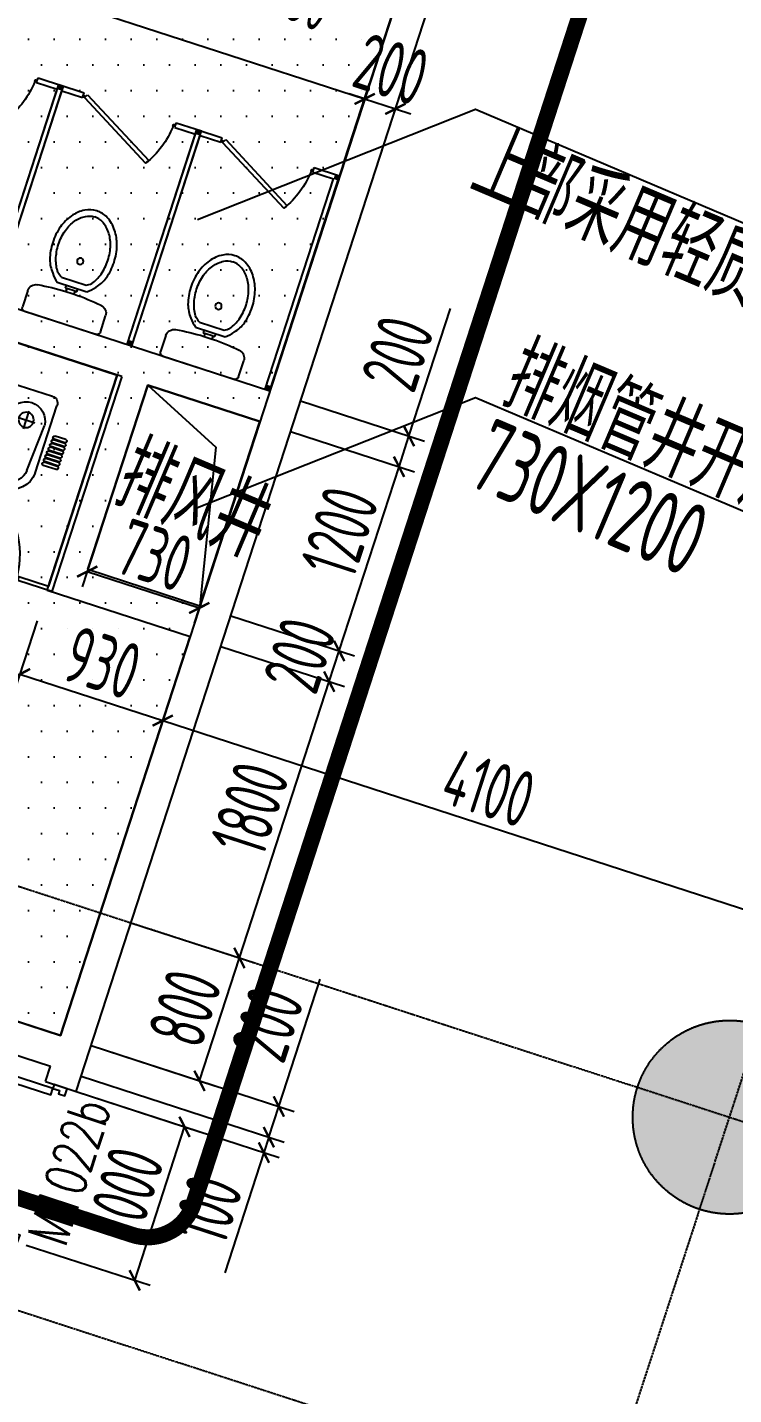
# Model space of a CAD drawing. Extents: x 11778731 to 12007717, y -6694179 to -6363962.
# Drawn here: x 11953391 to 11957767, y -6397450 to -6388979 of the extents above; entities that cross this region are included whole.
import ezdxf
from ezdxf.enums import TextEntityAlignment as Align
from ezdxf.xclip import XClip

# ---------------------------------------------------------------- set-up
doc = ezdxf.new("R2010")
doc.units = 0
doc.header["$LTSCALE"] = 10
doc.header["$MEASUREMENT"] = 0
doc.header["$XCLIPFRAME"] = 0
for name, pattern in [('A3-RG-axis-100$0$CENTER', [2, 1.25, -0.25, 0.25, -0.25]), ('A3-RX-3F$0$AUDIT_I_130807214254-2', [0]), ('DASHED2', [0.375, 0.25, -0.125])]:
    doc.linetypes.add(name, pattern=pattern)
for name, color, linetype in [('A-CLOD', 200, 'Continuous'), ('A3-RB-3F-100$0$A-DIMS-100', 1, 'Continuous'), ('A3-RG-axis-100$0$A-GRID', 1, 'A3-RG-axis-100$0$CENTER'), ('A3-RI-3F$0$A-DOOR', 32, 'Continuous'), ('A3-RI-3F$0$A-HATCH', 8, 'Continuous'), ('A3-RI-3F$0$A-WALL', 7, 'Continuous'), ('A3-RM-3F$0$A-EQPM', 55, 'Continuous'), ('A3-RS-1F$0$A-HATH-GRAY', 8, 'Continuous'), ('A3-RS-1F$0$A-WALL', 7, 'Continuous'), ('A3-RX-3F$0$A-FIXT', 55, 'Continuous'), ('A3-RX-3F$0$B1-WC-FIXT', 55, 'A3-RX-3F$0$AUDIT_I_130807214254-2'), ('A3-SYMB-3F-100$0$A-SYMB', 4, 'Continuous'), ('A3-SYMB-3F-100$0$A-SYMB-AREA', 4, 'Continuous'), ('A3-SYMB-3F-100$0$A-SYMB-DOOR', 3, 'Continuous'), ('A3-SYMB-3F-100$0$A-SYMB-DOOR1', 3, 'Continuous'), ('A3-SYMB-3F-100$0$A-SYMB-DOOR2', 3, 'Continuous'), ('A3-SYMB-3F-100$0$A-SYMB-DOOR3', 3, 'Continuous'), ('A3-SYMB-3F-100$0$A-SYMB-NAME', 4, 'Continuous'), ('A3-SYMB-3F-100$0$A-SYMB-NAME-E', 4, 'Continuous')]:
    doc.layers.add(name, color=color, linetype=linetype)
doc.styles.add('A3-RB-3F-100$0$XD2008', font='xd-hzs.shx', dxfattribs={"width": 0.7, "bigfont": 'xd-hztxt.shx'})
doc.styles.add('A3-SYMB-3F-100$0$ECADI', font='hzs.shx', dxfattribs={"width": 0.7, "bigfont": 'hztxt.shx'})
doc.styles.add('A3-SYMB-3F-100$0$ECADI-TXT', font='simplex.shx', dxfattribs={"bigfont": 'hztxt.shx'})
doc.styles.add('A3-SYMB-3F-100$0$XD2008', font='hzs.shx', dxfattribs={"width": 0.7, "bigfont": 'hztxt.shx'})
doc.dimstyles.new('A3-RB-3F-100$0$XD100$0', dxfattribs={"dimscale": 100, "dimtxt": 3.5, "dimasz": 1, "dimexe": 1, "dimexo": 2, "dimgap": 0.5, "dimtad": 1, "dimdec": 0, "dimdsep": 46, "dimtxsty": 'A3-RB-3F-100$0$XD2008', "dimblk1": 'A3-RB-3F-100$0$_ARCHTICK', "dimblk2": 'A3-RB-3F-100$0$_ARCHTICK', "dimsah": 1, "dimcen": 2.5, "dimclrt": 4, "dimaunit": 1, "dimadec": 0, "dimazin": 0, "dimtfac": 1, "dimtdec": 0, "dimtix": 1, "dimtmove": 0, "dimatfit": 3, "dimfxl": 0, "dimtolj": 1, "dimtzin": 0, "dimarcsym": 0})

# ---------------------------------------------------------------- blocks, each defined once
blk = doc.blocks.new('A3-RI-3F$0$J-单扇门-1000-1')
for points in [[(-1000, -82.1), (-973.7, -82.1), (-973.7, -40), (-952.6, -40), (-952.6, 2.1), (-1000, 2.1)], [(0, -82.1), (-26.3, -82.1), (-26.3, -40), (-47.4, -40), (-47.4, 2.1), (0, 2.1)], [(-26.3, -82.1), (-26.3, -1029.5), (-68.4, -1029.5), (-68.4, -82.1)]]:
    blk.add_lwpolyline(points, close=True)
blk.add_arc((-26.3, -82.1), 947.4, 180, 270)
blk = doc.blocks.new('A3-RI-3F')
at = {"layer": 'A3-RI-3F$0$A-HATCH'}
h = blk.add_hatch(dxfattribs=at)
h.set_pattern_fill('DOTS', color=256, scale=100, style=0)
h.set_pattern_definition([(0, (0, 0), (79.375, 158.75), [0, -158.75])])
h.paths.add_polyline_path([(11946737.1, -6391577), (11948653, -6385680.5), (11951648.8, -6386653.9), (11951711, -6386463.8), (11951758.1, -6386479.1), (11952036.3, -6385623.2), (11956268.5, -6386998.3), (11953595.5, -6395224.9), (11948982.8, -6393726.2), (11949060.1, -6393488.4), (11949440.5, -6393612), (11949780.4, -6392565.9)])
h.paths.add_polyline_path([(11954460.7, -6392562), (11954831.5, -6391420.7), (11954137.3, -6391195.1), (11953766.4, -6392336.4)], flags=16)
blk.add_lwpolyline([(11946737.1, -6391577), (11948653, -6385680.5), (11951648.8, -6386653.9), (11951711, -6386463.8), (11951758.1, -6386479.1), (11952036.3, -6385623.2), (11956268.5, -6386998.3), (11953595.5, -6395224.9), (11948982.8, -6393726.2), (11949060.1, -6393488.4), (11949440.5, -6393612), (11949780.4, -6392565.9)], close=True, dxfattribs=at)
at = {"layer": 'A3-RI-3F$0$A-WALL'}
for p, q in [((11953693, -6395572.1), (11956520.5, -6386869.9)), ((11954893.3, -6391230.5), (11956268.5, -6386998.3)), ((11951441, -6390108.8), (11954893.3, -6391230.5)), ((11951379.2, -6390299), (11953947.1, -6391133.3)), ((11953514.4, -6392464.8), (11953947.1, -6391133.3)), ((11953514.4, -6392464.8), (11953947.1, -6391133.3)), ((11953766.4, -6392336.4), (11954137.3, -6391195.1)), ((11953766.4, -6392336.4), (11954137.3, -6391195.1)), ((11954137.3, -6391195.1), (11954831.5, -6391420.7)), ((11954460.7, -6392562), (11954831.5, -6391420.7)), ((11953766.4, -6392336.4), (11954460.7, -6392562)), ((11953766.4, -6392336.4), (11954460.7, -6392562)), ((11953514.4, -6392464.8), (11954398.9, -6392752.2)), ((11953514.4, -6392464.8), (11954398.9, -6392752.2)), ((11953595.5, -6395224.9), (11954398.9, -6392752.2)), ((11948887.7, -6393695.3), (11953595.5, -6395224.9)), ((11951726.7, -6394828), (11953533.7, -6395415.1)), ((11953502.8, -6395510.2), (11953533.7, -6395415.1)), ((11953754.8, -6395381.8), (11953754.8, -6395381.8)), ((11953502.8, -6395510.2), (11953693, -6395572.1))]:
    blk.add_line(p, q, dxfattribs=at)
at = {"layer": 'A3-RI-3F$0$A-DOOR', "xscale": -1, "rotation": 251.9999999998849}
blk.add_blockref('A3-RI-3F$0$J-单扇门-1000-1', (11953635.9, -6395553.5), dxfattribs=at)
blk = doc.blocks.new('A3-RG-axis-100')
at = {"layer": 'A3-RG-axis-100$0$A-GRID'}
for p, q in [((11950027, -6419475.4), (11962313.3, -6381662.1)), ((11908160.7, -6382249.8), (12003495.5, -6413225.9)), ((11940623, -6390168.8), (12004268, -6410848.3))]:
    blk.add_line(p, q, dxfattribs=at)
blk = doc.blocks.new('A3-SYMB-3F-100$0$ECADI-TAG-ROOM')
at = {"layer": 'A3-SYMB-3F-100$0$A-SYMB-AREA', "style": 'A3-SYMB-3F-100$0$ECADI', "width": 0.7}
blk.add_attdef('340M2', text='', height=2.5, dxfattribs=at).set_placement((7.167, -1.75), align=Align.MIDDLE_LEFT)
at = {"layer": 'A3-SYMB-3F-100$0$A-SYMB-NAME', "style": 'A3-SYMB-3F-100$0$ECADI', "width": 0.7}
blk.add_attdef('CHINESENAME', (-5.125, 0.088), '', height=4.5, dxfattribs=at)
at = {"layer": 'A3-SYMB-3F-100$0$A-SYMB-NAME-E', "style": 'A3-SYMB-3F-100$0$ECADI', "width": 0.7}
for tag, p in [('ENGLISHHIGH', (-5.125, 8.04)), ('ENGLISHLOW', (-5.125, 4.84))]:
    blk.add_attdef(tag, p, '', height=2.5, dxfattribs=at)
blk = doc.blocks.new('A3-SYMB-3F-100$0$ECADI-TAG-DOOR')
at = {"layer": 'A3-SYMB-3F-100$0$A-SYMB-DOOR', "style": 'A3-SYMB-3F-100$0$ECADI-TXT', "width": 0.7}
for tag, p in [('门窗主编号1', (-6.414, 7.257)), ('门窗主编号2', (2.085, 7.257))]:
    blk.add_attdef(tag, p, '', height=2.5, dxfattribs=at)
at = {"layer": 'A3-SYMB-3F-100$0$A-SYMB-DOOR', "style": 'A3-SYMB-3F-100$0$ECADI-TXT', "width": 0.7, "flags": 1}
for tag, p in [('洞口尺寸(宽X高)', (-6.416, 1.62)), ('备注', (-6.394, -1.213))]:
    blk.add_attdef(tag, p, '', height=2.5, dxfattribs=at)
at = {"layer": 'A3-SYMB-3F-100$0$A-SYMB-DOOR1', "style": 'A3-SYMB-3F-100$0$ECADI-TXT', "width": 0.7}
blk.add_attdef('门窗辅编号1', (-6.414, 4.413), '', height=2.5, dxfattribs=at)
at = {"layer": 'A3-SYMB-3F-100$0$A-SYMB-DOOR2', "style": 'A3-SYMB-3F-100$0$ECADI-TXT', "width": 0.7}
blk.add_attdef('门窗辅编号2', (-2.861, 4.413), '', height=2.5, dxfattribs=at)
at = {"layer": 'A3-SYMB-3F-100$0$A-SYMB-DOOR3', "style": 'A3-SYMB-3F-100$0$ECADI-TXT', "width": 0.7}
blk.add_attdef('门窗辅编号3', (2.323, 4.413), '', height=2.5, dxfattribs=at)
blk = doc.blocks.new('A3-SYMB-3F-100$0$ECADI-TAG-HGHT（国标）')
at = {"color": 1}
blk.add_line((-2.121, 2.121), (11.768, 2.121), dxfattribs=at)
at = {"color": 1, "const_width": 0.5}
blk.add_lwpolyline([(-2.121, 2.121), (0, 0), (2.121, 2.121)], dxfattribs=at)
at = {"color": 1}
blk.add_point((-1.481, 4.6), dxfattribs=at)
at = {"style": 'A3-SYMB-3F-100$0$XD2008', "width": 0.7}
blk.add_attdef('FL', text='', height=3, dxfattribs=at).set_placement((-2.689, 2.967), align=Align.RIGHT)
for tag, p in [('F.F.L.', (2.284, 2.967)), ('T.O.S.', (2.284, -1.104))]:
    blk.add_attdef(tag, p, '', height=3, dxfattribs=at)
blk = doc.blocks.new('A3-SYMB-3F-100')
at = {"layer": 'A3-SYMB-3F-100$0$A-SYMB'}
for points in [[(11954445.8, -6390168.8), (11956167.8, -6389486.1), (11961819.7, -6391885.2)], [(11954445.8, -6391954.2), (11956167.8, -6391271.6), (11958038.6, -6392065.7)]]:
    blk.add_lwpolyline(points, dxfattribs=at)
ref = blk.add_blockref('A3-SYMB-3F-100$0$ECADI-TAG-HGHT（国标）', (11954508.8, -6388599.8), dxfattribs=dict(at, xscale=100, yscale=99.99999999999999, rotation=337))
ref.add_attrib('F.F.L.', '9.430', (11954474, -6388262.7), dxfattribs={"layer": '0', "height": 300, "rotation": 337, "style": 'A3-SYMB-3F-100$0$XD2008', "width": 0.7})
ref.add_attrib('T.O.S.', '9.380', (11954675.8, -6388790.7), dxfattribs={"layer": '0', "height": 300, "rotation": 337, "style": 'A3-SYMB-3F-100$0$XD2008', "width": 0.7})
ref = blk.add_blockref('A3-SYMB-3F-100$0$ECADI-TAG-ROOM', (11957723.8, -6390687.2), dxfattribs=dict(at, xscale=99.99999999989048, yscale=100.0000000001164, rotation=337.0000000000827))
ref.add_attrib('CHINESENAME', '上部采用轻质垫层，容重≤8KN/立方米', (11956109.4, -6389992.4), dxfattribs={"height": 450, "rotation": 337, "style": 'A3-SYMB-3F-100$0$ECADI', "width": 0.7})
ref = blk.add_blockref('A3-SYMB-3F-100$0$ECADI-TAG-ROOM', (11957920.2, -6392010.1), dxfattribs=dict(at, xscale=99.99999999989048, yscale=100.0000000001164, rotation=337.0000000000827))
ref.add_attrib('CHINESENAME', '排烟管井开洞', (11956305.7, -6391315.2), dxfattribs={"height": 450, "rotation": 337, "style": 'A3-SYMB-3F-100$0$ECADI', "width": 0.7})
ref = blk.add_blockref('A3-SYMB-3F-100$0$ECADI-TAG-ROOM', (11957715.2, -6392501.7), dxfattribs=dict(at, xscale=99.99999999989048, yscale=100.0000000001164, rotation=337.0000000000827))
ref.add_attrib('CHINESENAME', '730X1200', (11956100.8, -6391806.9), dxfattribs={"height": 450, "rotation": 337, "style": 'A3-SYMB-3F-100$0$ECADI', "width": 0.7})
ref = blk.add_blockref('A3-SYMB-3F-100$0$ECADI-TAG-ROOM', (11954372.6, -6392136.5), dxfattribs=dict(at, xscale=99.99999999989046, yscale=100.0000000001164, rotation=337))
ref.add_attrib('CHINESENAME', '排风井', (11953904.2, -6391928.2), dxfattribs={"height": 450, "rotation": 337, "style": 'A3-SYMB-3F-100$0$ECADI', "width": 0.7})
at = {"layer": 'A3-SYMB-3F-100$0$A-SYMB-DOOR'}
ref = blk.add_blockref('A3-SYMB-3F-100$0$ECADI-TAG-DOOR', (11954675.4, -6395672.6), dxfattribs=dict(at, xscale=99.99999999997296, yscale=100, zscale=100, rotation=71.99999999999999))
ref.add_attrib('门窗主编号1', 'M1022b', dxfattribs={"height": 250, "rotation": 72, "style": 'A3-SYMB-3F-100$0$ECADI-TXT', "width": 0.7}).set_placement((11953911.6, -6395666.2), align=Align.RIGHT)
blk = doc.blocks.new('A3-RB-3F-100$0$_ARCHTICK')
at = {"color": 0, "linetype": 'ByBlock', "const_width": 0.15}
blk.add_lwpolyline([(-0.5, -0.5), (0.5, 0.5)], dxfattribs=at)
blk = doc.blocks.new('*D979')
at = {"layer": 'A3-RB-3F-100$0$A-DIMS-100', "color": 0, "lineweight": -2}
for p, q in [((11951904.5, -6388682.2), (11952059.4, -6388205.4)), ((11952028.5, -6388300.5), (11955480.9, -6389422.3)), ((11955356.9, -6389803.9), (11955511.8, -6389327.2))]:
    blk.add_line(p, q, dxfattribs=at)
at = {"layer": 'A3-RB-3F-100$0$A-DIMS-100', "color": 0, "lineweight": -2, "xscale": 100, "yscale": 100, "zscale": 100}
for p, rotation in [((11952028.5, -6388300.5), 161.9999998645368), ((11955480.9, -6389422.3), 341.9999998645368)]:
    blk.add_blockref('A3-RB-3F-100$0$_ARCHTICK', p, dxfattribs=dict(at, rotation=rotation))
at = {"layer": 'A3-RB-3F-100$0$A-DIMS-100', "color": 4, "insert": (11953824.2, -6388647.4), "char_height": 350, "attachment_point": 5, "rotation": 342, "style": 'A3-RB-3F-100$0$XD2008'}
blk.add_mtext('\\A1;3630', dxfattribs=at)
blk = doc.blocks.new('*D980')
at = {"layer": 'A3-RB-3F-100$0$A-DIMS-100', "color": 0, "lineweight": -2}
for p, q in [((11955356.9, -6389803.9), (11955511.8, -6389327.2)), ((11955480.9, -6389422.3), (11955385.8, -6389391.4)), ((11955547.1, -6389865.7), (11955702, -6389389)), ((11955480.9, -6389422.3), (11955671.1, -6389484.1)), ((11955671.1, -6389484.1), (11955766.2, -6389515))]:
    blk.add_line(p, q, dxfattribs=at)
at = {"layer": 'A3-RB-3F-100$0$A-DIMS-100', "color": 0, "lineweight": -2, "xscale": 100, "yscale": 100, "zscale": 100}
for p, rotation in [((11955480.9, -6389422.3), 341.9981050297708), ((11955671.1, -6389484.1), 161.9981050297708)]:
    blk.add_blockref('A3-RB-3F-100$0$_ARCHTICK', p, dxfattribs=dict(at, rotation=rotation))
at = {"layer": 'A3-RB-3F-100$0$A-DIMS-100', "color": 4, "insert": (11955645.5, -6389239.2), "char_height": 350, "attachment_point": 5, "rotation": 341.99811, "style": 'A3-RB-3F-100$0$XD2008'}
blk.add_mtext('\\A1;200', dxfattribs=at)
blk = doc.blocks.new('*D1081')
at = {"layer": 'A3-RB-3F-100$0$A-DIMS-100', "color": 0, "lineweight": -2}
for p, q in [((11954589.1, -6392814), (11955356.3, -6393063.2)), ((11954704.9, -6394744.2), (11955261.2, -6393032.3)), ((11954032.9, -6394525.9), (11954800, -6394775.1))]:
    blk.add_line(p, q, dxfattribs=at)
at = {"layer": 'A3-RB-3F-100$0$A-DIMS-100', "color": 0, "lineweight": -2, "xscale": 100, "yscale": 100, "zscale": 100}
for p, rotation in [((11955261.2, -6393032.3), 71.9999756440566), ((11954704.9, -6394744.2), 251.9999756440566)]:
    blk.add_blockref('A3-RB-3F-100$0$_ARCHTICK', p, dxfattribs=dict(at, rotation=rotation))
at = {"layer": 'A3-RB-3F-100$0$A-DIMS-100', "color": 4, "insert": (11954769, -6393818.8), "char_height": 350, "attachment_point": 5, "rotation": 71.99998, "style": 'A3-RB-3F-100$0$XD2008'}
blk.add_mtext('\\A1;1800', dxfattribs=at)
blk = doc.blocks.new('*D1082')
at = {"layer": 'A3-RB-3F-100$0$A-DIMS-100', "color": 0, "lineweight": -2}
for p, q in [((11954650.9, -6392623.8), (11955418.1, -6392873)), ((11954589.1, -6392814), (11955356.3, -6393063.2)), ((11955261.2, -6393032.3), (11955323, -6392842.1))]:
    blk.add_line(p, q, dxfattribs=at)
at = {"layer": 'A3-RB-3F-100$0$A-DIMS-100', "color": 0, "lineweight": -2, "xscale": 100, "yscale": 100, "zscale": 100}
for p, rotation in [((11955323, -6392842.1), 71.99997564406033), ((11955261.2, -6393032.3), 251.9999756440603)]:
    blk.add_blockref('A3-RB-3F-100$0$_ARCHTICK', p, dxfattribs=dict(at, rotation=rotation))
at = {"layer": 'A3-RB-3F-100$0$A-DIMS-100', "color": 4, "insert": (11955078.1, -6392867.7), "char_height": 350, "attachment_point": 5, "rotation": 71.99998, "style": 'A3-RB-3F-100$0$XD2008'}
blk.add_mtext('\\A1;200', dxfattribs=at)
blk = doc.blocks.new('*D1083')
at = {"layer": 'A3-RB-3F-100$0$A-DIMS-100', "color": 0, "lineweight": -2}
for p, q in [((11955021.8, -6391482.5), (11955788.9, -6391731.8)), ((11955323, -6392842.1), (11955693.8, -6391700.9)), ((11954650.9, -6392623.8), (11955418.1, -6392873))]:
    blk.add_line(p, q, dxfattribs=at)
at = {"layer": 'A3-RB-3F-100$0$A-DIMS-100', "color": 0, "lineweight": -2, "xscale": 100, "yscale": 100, "zscale": 100}
for p, rotation in [((11955693.8, -6391700.9), 71.99997564402535), ((11955323, -6392842.1), 251.9999756440253)]:
    blk.add_blockref('A3-RB-3F-100$0$_ARCHTICK', p, dxfattribs=dict(at, rotation=rotation))
at = {"layer": 'A3-RB-3F-100$0$A-DIMS-100', "color": 4, "insert": (11955325.7, -6392105.5), "char_height": 350, "attachment_point": 5, "rotation": 71.99998, "style": 'A3-RB-3F-100$0$XD2008'}
blk.add_mtext('\\A1;1200', dxfattribs=at)
blk = doc.blocks.new('*D1084')
at = {"layer": 'A3-RB-3F-100$0$A-DIMS-100', "color": 0, "lineweight": -2}
for p, q in [((11955755.6, -6391510.7), (11956012.1, -6390721.3)), ((11955083.6, -6391292.3), (11955850.7, -6391541.6)), ((11955021.8, -6391482.5), (11955788.9, -6391731.8)), ((11955693.8, -6391700.9), (11955755.6, -6391510.7))]:
    blk.add_line(p, q, dxfattribs=at)
at = {"layer": 'A3-RB-3F-100$0$A-DIMS-100', "color": 0, "lineweight": -2, "xscale": 100, "yscale": 100, "zscale": 100}
for p, rotation in [((11955755.6, -6391510.7), 71.99997564424632), ((11955693.8, -6391700.9), 251.9999756442463)]:
    blk.add_blockref('A3-RB-3F-100$0$_ARCHTICK', p, dxfattribs=dict(at, rotation=rotation))
at = {"layer": 'A3-RB-3F-100$0$A-DIMS-100', "color": 4, "insert": (11955685.3, -6390998.9), "char_height": 350, "attachment_point": 5, "rotation": 71.99998, "style": 'A3-RB-3F-100$0$XD2008'}
blk.add_mtext('\\A1;200', dxfattribs=at)
blk = doc.blocks.new('*D1085')
at = {"layer": 'A3-RB-3F-100$0$A-DIMS-100', "color": 0, "lineweight": -2}
for p, q in [((11954337.1, -6392942.4), (11954198.6, -6393368.6)), ((11954229.5, -6393273.5), (11958128.9, -6394540.5)), ((11958236.4, -6394209.4), (11958098, -6394635.6))]:
    blk.add_line(p, q, dxfattribs=at)
at = {"layer": 'A3-RB-3F-100$0$A-DIMS-100', "color": 0, "lineweight": -2, "xscale": 100, "yscale": 100, "zscale": 100}
for p, rotation in [((11954229.5, -6393273.5), 162.0000000157671), ((11958128.9, -6394540.5), 342.000000015767)]:
    blk.add_blockref('A3-RB-3F-100$0$_ARCHTICK', p, dxfattribs=dict(at, rotation=rotation))
at = {"layer": 'A3-RB-3F-100$0$A-DIMS-100', "color": 4, "insert": (11956248.7, -6393693), "char_height": 350, "attachment_point": 5, "rotation": 342, "style": 'A3-RB-3F-100$0$XD2008'}
blk.add_mtext('\\A1;4100', dxfattribs=at)
blk = doc.blocks.new('*D1086')
at = {"layer": 'A3-RB-3F-100$0$A-DIMS-100', "color": 0, "lineweight": -2}
for p, q in [((11953452.6, -6392655), (11953314.1, -6393081.2)), ((11954337.1, -6392942.4), (11954198.6, -6393368.6)), ((11953345, -6392986.1), (11954229.5, -6393273.5))]:
    blk.add_line(p, q, dxfattribs=at)
at = {"layer": 'A3-RB-3F-100$0$A-DIMS-100', "color": 0, "lineweight": -2, "xscale": 100, "yscale": 100, "zscale": 100}
for p, rotation in [((11953345, -6392986.1), 162.0000000157646), ((11954229.5, -6393273.5), 342.0000000157646)]:
    blk.add_blockref('A3-RB-3F-100$0$_ARCHTICK', p, dxfattribs=dict(at, rotation=rotation))
at = {"layer": 'A3-RB-3F-100$0$A-DIMS-100', "color": 4, "insert": (11953856.8, -6392915.8), "char_height": 350, "attachment_point": 5, "rotation": 342, "style": 'A3-RB-3F-100$0$XD2008'}
blk.add_mtext('\\A1;930', dxfattribs=at)
blk = doc.blocks.new('*D1049')
at = {"layer": 'A3-RB-3F-100$0$A-DIMS-100', "color": 0, "lineweight": -2}
for p, q in [((11954032.9, -6394525.9), (11954800, -6394775.1)), ((11954457.7, -6395505.1), (11954704.9, -6394744.2)), ((11953785.7, -6395286.7), (11954552.8, -6395536))]:
    blk.add_line(p, q, dxfattribs=at)
at = {"layer": 'A3-RB-3F-100$0$A-DIMS-100', "color": 0, "lineweight": -2, "xscale": 100, "yscale": 100, "zscale": 100}
for p, rotation in [((11954704.9, -6394744.2), 71.99999999987142), ((11954457.7, -6395505.1), 251.9999999998714)]:
    blk.add_blockref('A3-RB-3F-100$0$_ARCHTICK', p, dxfattribs=dict(at, rotation=rotation))
at = {"layer": 'A3-RB-3F-100$0$A-DIMS-100', "color": 4, "insert": (11954367.3, -6395055.1), "char_height": 350, "attachment_point": 5, "rotation": 72, "style": 'A3-RB-3F-100$0$XD2008'}
blk.add_mtext('\\A1;800', dxfattribs=at)
blk = doc.blocks.new('*D1050')
at = {"layer": 'A3-RB-3F-100$0$A-DIMS-100', "color": 0, "lineweight": -2}
for p, q in [((11954949, -6395664.7), (11955205.5, -6394875.3)), ((11953785.7, -6395286.7), (11955044.1, -6395695.6)), ((11953723.9, -6395476.9), (11954982.3, -6395885.8)), ((11954887.2, -6395854.9), (11954949, -6395664.7))]:
    blk.add_line(p, q, dxfattribs=at)
at = {"layer": 'A3-RB-3F-100$0$A-DIMS-100', "color": 0, "lineweight": -2, "xscale": 100, "yscale": 100, "zscale": 100}
for p, rotation in [((11954949, -6395664.7), 72.00000000013478), ((11954887.2, -6395854.9), 252.0000000001347)]:
    blk.add_blockref('A3-RB-3F-100$0$_ARCHTICK', p, dxfattribs=dict(at, rotation=rotation))
at = {"layer": 'A3-RB-3F-100$0$A-DIMS-100', "color": 4, "insert": (11954878.7, -6395153), "char_height": 350, "attachment_point": 5, "rotation": 72, "style": 'A3-RB-3F-100$0$XD2008'}
blk.add_mtext('\\A1;200', dxfattribs=at)
blk = doc.blocks.new('*D1051')
at = {"layer": 'A3-RB-3F-100$0$A-DIMS-100', "color": 0, "lineweight": -2}
for p, q in [((11953723.9, -6395476.9), (11954982.3, -6395885.8)), ((11953693, -6395572.1), (11954951.4, -6395980.9)), ((11954887.2, -6395854.9), (11954856.3, -6395950)), ((11954856.3, -6395950), (11954614.2, -6396695))]:
    blk.add_line(p, q, dxfattribs=at)
at = {"layer": 'A3-RB-3F-100$0$A-DIMS-100', "color": 0, "lineweight": -2, "xscale": 100, "yscale": 100, "zscale": 100}
for p, rotation in [((11954887.2, -6395854.9), 71.99999999944959), ((11954856.3, -6395950), 251.9999999994496)]:
    blk.add_blockref('A3-RB-3F-100$0$_ARCHTICK', p, dxfattribs=dict(at, rotation=rotation))
at = {"layer": 'A3-RB-3F-100$0$A-DIMS-100', "color": 4, "insert": (11954505.8, -6396300.6), "char_height": 350, "attachment_point": 5, "rotation": 72, "style": 'A3-RB-3F-100$0$XD2008'}
blk.add_mtext('\\A1;100', dxfattribs=at)
blk = doc.blocks.new('*D1052')
at = {"layer": 'A3-RB-3F-100$0$A-DIMS-100', "color": 0, "lineweight": -2}
for p, q in [((11953693, -6395572.1), (11954460.1, -6395821.3)), ((11954056, -6396741.5), (11954365, -6395790.4)), ((11953384, -6396523.1), (11954151.1, -6396772.4))]:
    blk.add_line(p, q, dxfattribs=at)
at = {"layer": 'A3-RB-3F-100$0$A-DIMS-100', "color": 0, "lineweight": -2, "xscale": 100, "yscale": 100, "zscale": 100}
for p, rotation in [((11954365, -6395790.4), 71.9999999999076), ((11954056, -6396741.5), 251.9999999999076)]:
    blk.add_blockref('A3-RB-3F-100$0$_ARCHTICK', p, dxfattribs=dict(at, rotation=rotation))
at = {"layer": 'A3-RB-3F-100$0$A-DIMS-100', "color": 4, "insert": (11953996.5, -6396196.4), "char_height": 350, "attachment_point": 5, "rotation": 72, "style": 'A3-RB-3F-100$0$XD2008'}
blk.add_mtext('\\A1;1000', dxfattribs=at)
blk = doc.blocks.new('*D828')
at = {"layer": 'A3-RB-3F-100$0$A-DIMS-100', "color": 0, "lineweight": -2}
for p, q in [((11953848.5, -6392084), (11953731, -6392445.5)), ((11953761.9, -6392350.4), (11954456.2, -6392576)), ((11954542.7, -6392309.6), (11954425.3, -6392671.1))]:
    blk.add_line(p, q, dxfattribs=at)
at = {"layer": 'A3-RB-3F-100$0$A-DIMS-100', "color": 0, "lineweight": -2, "xscale": 100, "yscale": 100, "zscale": 100}
for p, rotation in [((11953761.9, -6392350.4), 161.9999640734849), ((11954456.2, -6392576), 341.9999640734849)]:
    blk.add_blockref('A3-RB-3F-100$0$_ARCHTICK', p, dxfattribs=dict(at, rotation=rotation))
at = {"layer": 'A3-RB-3F-100$0$A-DIMS-100', "color": 4, "insert": (11954178.6, -6392249.2), "char_height": 350, "attachment_point": 5, "rotation": 341.99996, "style": 'A3-RB-3F-100$0$XD2008'}
blk.add_mtext('\\A1;730', dxfattribs=at)
blk = doc.blocks.new('A3-RS-1F')
at = {"layer": 'A3-RS-1F$0$A-HATH-GRAY'}
h = blk.add_hatch(color=256, dxfattribs=at)
edge = h.paths.add_edge_path()
edge.add_arc((11957742, -6395731), 600, 0, 360)
at = {"layer": 'A3-RS-1F$0$A-WALL'}
blk.add_circle((11957742, -6395731), 600, dxfattribs=at)
blk = doc.blocks.new('A3-RM-3F')
at = {"layer": 'A3-RM-3F$0$A-EQPM'}
for points in [[(11953766.4, -6392336.4), (11954460.7, -6392562), (11954831.5, -6391420.7), (11954137.3, -6391195.1), (11953766.4, -6392336.4)], [(11954137.3, -6391195.1), (11954558.2, -6391580.2), (11954460.7, -6392562)]]:
    blk.add_lwpolyline(points, dxfattribs=at)
blk = doc.blocks.new('A3-RX-3F$0$A-1-1-X-toilel$0$A-1-10-01~10(B1~wd)$0$A1088D2A')
for p, q in [((-0.43, 0), (0.43, 0)), ((-0.47, -0.235), (-0.47, -0.04)), ((0.47, -0.04), (0.47, -0.235)), ((-0.176, -0.431), (0.181, -0.431)), ((-0.07, -0.396), (-0.05, -0.396)), ((-0.07, -0.431), (-0.07, -0.396)), ((-0.05, -0.396), (-0.05, -0.361)), ((0.05, -0.396), (-0.05, -0.396)), ((0.05, -0.361), (0.05, -0.396)), ((0.05, -0.396), (0.07, -0.396)), ((0.07, -0.396), (0.07, -0.431)), ((-0.148, -0.5), (0.148, -0.5))]:
    blk.add_line(p, q)
for points in [[(0.002, -1.35, -0.128381), (-0.133, -1.315, -0.106268), (-0.259, -1.203, -0.085065), (-0.338, -1.047, -0.074422), (-0.368, -0.849, -0.074422), (-0.338, -0.652, -0.093985), (-0.259, -0.514, -0.073872), (-0.176, -0.431, -0.130921)], [(0.181, -0.431, -0.073872), (0.264, -0.514, -0.093985), (0.343, -0.652, -0.074422), (0.372, -0.849, -0.074422), (0.343, -1.047, -0.085065), (0.264, -1.203, -0.106268), (0.138, -1.315, -0.128381), (0.002, -1.35, -0.130921)], [(-0.148, -0.5, 0.073654), (-0.204, -0.54, 0.085065), (-0.272, -0.674, 0.074422), (-0.298, -0.849, 0.074422), (-0.272, -1.025, 0.085065), (-0.204, -1.159, 0.106268), (-0.101, -1.25, 0.128381), (-0.002, -1.276, 0.131396)], [(0.148, -0.5, -0.073654), (0.204, -0.54, -0.085065), (0.272, -0.674, -0.074422), (0.298, -0.849, -0.074422), (0.272, -1.025, -0.085065), (0.204, -1.159, -0.106268), (0.101, -1.25, -0.128381), (0.002, -1.276, -0.131396)]]:
    blk.add_lwpolyline(points, format="xyb")
blk.add_circle((0, -0.741), 0.037)
for centre, radius, start, end in [((0.43, -0.04), 0.04, 0, 90), ((-0.43, -0.04), 0.04, 90, 180), ((-0.37, -0.235), 0.1, 180, 262.0681), ((0.37, -0.235), 0.1, 277.9319, 0), ((0, 2.42), 2.781, 262.0681, 268.9699), ((0, 2.42), 2.781, 268.9699, 271.0301), ((0, 2.42), 2.781, 271.0301, 277.9319)]:
    blk.add_arc(centre, radius, start, end)
blk = doc.blocks.new('A3-RX-3F$0$A-1-1-X-toilel$0$A-1-10-01~10(B1~wd)$0$A1088D2B')
for p, q in [((-465, 0), (-465, -1400)), ((-435, 0), (-435, -1370)), ((435, 0), (435, -1370)), ((465, 0), (465, -1400)), ((-289.1, -1372.6), (197.8, -1102.6)), ((-275.9, -1395.3), (210.9, -1125.3)), ((197.8, -1102.6), (210.9, -1125.3)), ((-465, -1400), (-300, -1400)), ((-435, -1370), (-300, -1370)), ((-300, -1370), (-300, -1400)), ((-289.1, -1372.6), (-275.9, -1395.3)), ((300, -1370), (435, -1370)), ((300, -1370), (300, -1400)), ((300, -1400), (465, -1400))]:
    blk.add_line(p, q)
for points in [[(-299.8, -1384.1), (-289.1, -1384.1), (-289.1, -1372.6), (-299.8, -1372.6)], [(300, -1372.6), (288, -1372.6), (288, -1384.1), (300, -1384.1)]]:
    blk.add_lwpolyline(points)
blk.add_arc((-270.5, -1409.4), 559.9, 3.77186, 33.23098)
for points in [[(-465, -30), (-435, -30), (-465, 0), (-435, 0)], [(435, -30), (465, -30), (435, 0), (465, 0)], [(-465, -1400), (-435, -1400), (-465, -1370), (-435, -1370)], [(435, -1400), (465, -1400), (435, -1370), (465, -1370)]]:
    blk.add_trace(points)
at = {"xscale": 540, "yscale": 540, "zscale": 540}
blk.add_blockref('A3-RX-3F$0$A-1-1-X-toilel$0$A-1-10-01~10(B1~wd)$0$A1088D2A', (0, 0), dxfattribs=at)
blk = doc.blocks.new('A3-RX-3F$0$BI-W-db')
at = {"layer": 'A3-RX-3F$0$A-FIXT'}
for p, q in [((-10343.2, 5642.9), (-10343.2, 6572.9)), ((-8943.2, 6572.9), (-10343.2, 6572.9)), ((-10343.2, 6542.5), (-8968.6, 6542.5)), ((-8943.2, 6542.5), (-8968.6, 6542.5)), ((-8968.6, 6465.4), (-8968.6, 6542.5)), ((-8943.2, 6572.9), (-8943.2, 6542.5)), ((-8943.2, 6542.5), (-8943.2, 6465.4)), ((-8966, 6454.5), (-9236, 5967.6)), ((-8943.3, 6441.4), (-9213.3, 5954.5)), ((-8943.2, 6465.4), (-8968.6, 6465.4)), ((-8966, 6454.5), (-8943.3, 6441.4)), ((-8943.2, 6465.4), (-8943.2, 5865.4)), ((-9855.1, 6404.5), (-9855.1, 6404.5)), ((-9845.1, 6394.5), (-9845.1, 6324)), ((-9840.1, 6394.5), (-9840.1, 6322)), ((-9830.1, 6404.5), (-9830.1, 6404.5)), ((-9820.1, 6394.5), (-9820.1, 6322)), ((-9815.1, 6394.5), (-9815.1, 6320.1)), ((-9805.1, 6404.5), (-9805.1, 6404.5)), ((-9795.1, 6394.5), (-9795.1, 6320.1)), ((-9790.1, 6394.5), (-9790.1, 6318.1)), ((-9780.1, 6404.5), (-9780.1, 6404.5)), ((-9770.1, 6394.5), (-9770.1, 6318.1)), ((-9765.1, 6394.5), (-9765.1, 6316.2)), ((-9755.1, 6404.5), (-9755.1, 6404.5)), ((-9745.1, 6394.5), (-9745.1, 6316.2)), ((-9740.1, 6394.5), (-9740.1, 6314.2)), ((-9730.1, 6404.5), (-9730.1, 6404.5)), ((-9720.1, 6394.5), (-9720.1, 6314.2)), ((-9715.1, 6394.5), (-9715.1, 6312.3)), ((-9705.1, 6404.5), (-9705.1, 6404.5)), ((-9695.1, 6394.5), (-9695.1, 6312.3)), ((-9690.1, 6394.5), (-9690.1, 6310.4)), ((-9680.1, 6404.5), (-9680.1, 6404.5)), ((-9670.1, 6394.5), (-9670.1, 6310.4)), ((-9608.8, 6276.6), (-10047.7, 6276.6)), ((-9855.1, 6314), (-9855.1, 6314)), ((-9830.1, 6314), (-9830.1, 6314)), ((-9830.1, 6312), (-9830.1, 6312)), ((-9805.1, 6314), (-9805.1, 6314)), ((-9805.1, 6310.1), (-9805.1, 6310.1)), ((-9780.1, 6308.1), (-9780.1, 6308.1)), ((-9755.1, 6306.2), (-9755.1, 6306.2)), ((-9730.1, 6304.2), (-9730.1, 6304.2)), ((-9705.1, 6302.3), (-9705.1, 6302.3)), ((-9680.1, 6300.4), (-9680.1, 6300.4)), ((-10095.1, 6231.1), (-10095.1, 6014.2)), ((-9905.1, 6241.3), (-9608.8, 6222.7)), ((-9848, 6122.7), (-9962.3, 6122.7)), ((-9905.1, 6179.8), (-9905.1, 6065.5)), ((-9608.8, 6022.7), (-9905.1, 6004)), ((-9608.8, 5968.8), (-10047.7, 5968.8)), ((-9855.1, 5931.4), (-9855.1, 5931.4)), ((-9855.1, 5931.4), (-9855.1, 5931.4)), ((-9830.1, 5933.4), (-9830.1, 5933.4)), ((-9830.1, 5933.4), (-9830.1, 5933.4)), ((-9830.1, 5931.4), (-9830.1, 5931.4)), ((-9830.1, 5931.4), (-9830.1, 5931.4)), ((-9805.1, 5935.3), (-9805.1, 5935.3)), ((-9805.1, 5935.3), (-9805.1, 5935.3)), ((-9805.1, 5931.4), (-9805.1, 5931.4)), ((-9805.1, 5931.4), (-9805.1, 5931.4)), ((-9780.1, 5937.3), (-9780.1, 5937.3)), ((-9780.1, 5937.3), (-9780.1, 5937.3)), ((-9755.1, 5939.2), (-9755.1, 5939.2)), ((-9755.1, 5939.2), (-9755.1, 5939.2)), ((-9740.1, 5850.9), (-9740.1, 5931.1)), ((-9740.1, 5850.9), (-9740.1, 5931.1)), ((-9730.1, 5941.1), (-9730.1, 5941.1)), ((-9730.1, 5941.1), (-9730.1, 5941.1)), ((-9720.1, 5850.9), (-9720.1, 5931.1)), ((-9720.1, 5850.9), (-9720.1, 5931.1)), ((-9715.1, 5850.9), (-9715.1, 5933.1)), ((-9715.1, 5850.9), (-9715.1, 5933.1)), ((-9705.1, 5943.1), (-9705.1, 5943.1)), ((-9705.1, 5943.1), (-9705.1, 5943.1)), ((-9695.1, 5850.9), (-9695.1, 5933.1)), ((-9695.1, 5850.9), (-9695.1, 5933.1)), ((-9690.1, 5850.9), (-9690.1, 5935)), ((-9690.1, 5850.9), (-9690.1, 5935)), ((-9680.1, 5945), (-9680.1, 5945)), ((-9680.1, 5945), (-9680.1, 5945)), ((-9670.1, 5850.9), (-9670.1, 5935)), ((-9670.1, 5850.9), (-9670.1, 5935)), ((-9865.1, 5850.9), (-9865.1, 5921.4)), ((-9865.1, 5850.9), (-9865.1, 5921.4)), ((-9845.1, 5850.9), (-9845.1, 5921.4)), ((-9845.1, 5850.9), (-9845.1, 5921.4)), ((-9840.1, 5850.9), (-9840.1, 5923.4)), ((-9840.1, 5850.9), (-9840.1, 5923.4)), ((-9820.1, 5850.9), (-9820.1, 5923.4)), ((-9820.1, 5850.9), (-9820.1, 5923.4)), ((-9815.1, 5850.9), (-9815.1, 5925.3)), ((-9815.1, 5850.9), (-9815.1, 5925.3)), ((-9795.1, 5850.9), (-9795.1, 5925.3)), ((-9795.1, 5850.9), (-9795.1, 5925.3)), ((-9790.1, 5850.9), (-9790.1, 5927.3)), ((-9790.1, 5850.9), (-9790.1, 5927.3)), ((-9770.1, 5850.9), (-9770.1, 5927.3)), ((-9770.1, 5850.9), (-9770.1, 5927.3)), ((-9765.1, 5850.9), (-9765.1, 5929.2)), ((-9765.1, 5850.9), (-9765.1, 5929.2)), ((-9745.1, 5850.9), (-9745.1, 5929.2)), ((-9745.1, 5850.9), (-9745.1, 5929.2)), ((-8968.6, 5865.4), (-8968.6, 5672.9)), ((-8968.6, 5865.4), (-8943.2, 5865.4)), ((-8943.2, 5642.9), (-8943.2, 5865.4)), ((-9855.1, 5840.9), (-9855.1, 5840.9)), ((-9855.1, 5840.9), (-9855.1, 5840.9)), ((-9830.1, 5840.9), (-9830.1, 5840.9)), ((-9830.1, 5840.9), (-9830.1, 5840.9)), ((-9805.1, 5840.9), (-9805.1, 5840.9)), ((-9805.1, 5840.9), (-9805.1, 5840.9)), ((-9780.1, 5840.9), (-9780.1, 5840.9)), ((-9780.1, 5840.9), (-9780.1, 5840.9)), ((-9755.1, 5840.9), (-9755.1, 5840.9)), ((-9755.1, 5840.9), (-9755.1, 5840.9)), ((-9730.1, 5840.9), (-9730.1, 5840.9)), ((-9730.1, 5840.9), (-9730.1, 5840.9)), ((-9705.1, 5840.9), (-9705.1, 5840.9)), ((-9705.1, 5840.9), (-9705.1, 5840.9)), ((-9680.1, 5840.9), (-9680.1, 5840.9)), ((-9680.1, 5840.9), (-9680.1, 5840.9)), ((-10343.2, 5672.9), (-8968.6, 5672.9)), ((-10343.2, 5642.9), (-8943.2, 5642.9))]:
    blk.add_line(p, q, dxfattribs=at)
for points in [[(-8954.5, 6465.3), (-8954.5, 6454.5), (-8966, 6454.5), (-8966, 6465.3)], [(-9865.1, 6394.5), (-9865.1, 6324)], [(-8966, 5865.5), (-8966, 5877.4), (-8954.5, 5877.4), (-8954.5, 5865.5)]]:
    blk.add_lwpolyline(points, dxfattribs=at)
blk.add_circle((-9905.1, 6122.7), 47.1, dxfattribs=at)
for centre, radius, start, end in [((-9855.1, 6394.5), 10, 90, 180), ((-9855.1, 6394.5), 10, 0, 90), ((-9830.1, 6394.5), 10, 90, 180), ((-9830.1, 6394.5), 10, 0, 90), ((-9805.1, 6394.5), 10, 90, 180), ((-9805.1, 6394.5), 10, 0, 90), ((-9780.1, 6394.5), 10, 90, 180), ((-9780.1, 6394.5), 10, 0, 90), ((-9755.1, 6394.5), 10, 90, 180), ((-9755.1, 6394.5), 10, 0, 90), ((-9730.1, 6394.5), 10, 90, 180), ((-9730.1, 6394.5), 10, 0, 90), ((-9705.1, 6394.5), 10, 90, 180), ((-9705.1, 6394.5), 10, 0, 90), ((-9680.1, 6394.5), 10, 90, 180), ((-9680.1, 6394.5), 10, 0, 90), ((-10051.4, 6233), 43.8, 85.14511, 182.41268), ((-9855.1, 6324), 10, 180, 270), ((-9855.1, 6324), 10, 270, 0), ((-9830.1, 6322), 10, 180, 270), ((-9830.1, 6322), 10, 270, 0), ((-9805.1, 6320.1), 10, 180, 270), ((-9805.1, 6320.1), 10, 270, 0), ((-9780.1, 6318.1), 10, 180, 270), ((-9780.1, 6318.1), 10, 270, 0), ((-9755.1, 6316.2), 10, 180, 270), ((-9755.1, 6316.2), 10, 270, 0), ((-9730.1, 6314.2), 10, 180, 270), ((-9730.1, 6314.2), 10, 270, 0), ((-9705.1, 6312.3), 10, 180, 270), ((-9705.1, 6312.3), 10, 270, 0), ((-9680.1, 6310.4), 10, 180, 270), ((-9680.1, 6310.4), 10, 270, 0), ((-9614.1, 6122.7), 154, 271.97884, 88.02116), ((-9898.8, 6122.7), 118.8, 93.04874, 266.95126), ((-9610.2, 6122.7), 100, 270.77498, 89.22502), ((-10051.4, 6012.4), 43.8, 177.58732, 274.85489), ((-9855.1, 5921.4), 10, 90, 180), ((-9855.1, 5921.4), 10, 90, 180), ((-9855.1, 5921.4), 10, 0, 90), ((-9855.1, 5921.4), 10, 0, 90), ((-9830.1, 5923.4), 10, 90, 180), ((-9830.1, 5923.4), 10, 90, 180), ((-9830.1, 5923.4), 10, 0, 90), ((-9830.1, 5923.4), 10, 0, 90), ((-9805.1, 5925.3), 10, 90, 180), ((-9805.1, 5925.3), 10, 90, 180), ((-9805.1, 5925.3), 10, 0, 90), ((-9805.1, 5925.3), 10, 0, 90), ((-9780.1, 5927.3), 10, 90, 180), ((-9780.1, 5927.3), 10, 90, 180), ((-9780.1, 5927.3), 10, 0, 90), ((-9780.1, 5927.3), 10, 0, 90), ((-9755.1, 5929.2), 10, 90, 180), ((-9755.1, 5929.2), 10, 90, 180), ((-9755.1, 5929.2), 10, 0, 90), ((-9755.1, 5929.2), 10, 0, 90), ((-9730.1, 5931.1), 10, 90, 180), ((-9730.1, 5931.1), 10, 90, 180), ((-9730.1, 5931.1), 10, 0, 90), ((-9730.1, 5931.1), 10, 0, 90), ((-9705.1, 5933.1), 10, 90, 180), ((-9705.1, 5933.1), 10, 90, 180), ((-9705.1, 5933.1), 10, 0, 90), ((-9705.1, 5933.1), 10, 0, 90), ((-9680.1, 5935), 10, 90, 180), ((-9680.1, 5935), 10, 90, 180), ((-9680.1, 5935), 10, 0, 90), ((-9680.1, 5935), 10, 0, 90), ((-8929.2, 6436), 559.9, 236.76902, 266.22814), ((-9855.1, 5850.9), 10, 180, 270), ((-9855.1, 5850.9), 10, 180, 270), ((-9855.1, 5850.9), 10, 270, 0), ((-9855.1, 5850.9), 10, 270, 0), ((-9830.1, 5850.9), 10, 180, 270), ((-9830.1, 5850.9), 10, 180, 270), ((-9830.1, 5850.9), 10, 270, 0), ((-9830.1, 5850.9), 10, 270, 0), ((-9805.1, 5850.9), 10, 180, 270), ((-9805.1, 5850.9), 10, 180, 270), ((-9805.1, 5850.9), 10, 270, 0), ((-9805.1, 5850.9), 10, 270, 0), ((-9780.1, 5850.9), 10, 180, 270), ((-9780.1, 5850.9), 10, 180, 270), ((-9780.1, 5850.9), 10, 270, 0), ((-9780.1, 5850.9), 10, 270, 0), ((-9755.1, 5850.9), 10, 180, 270), ((-9755.1, 5850.9), 10, 180, 270), ((-9755.1, 5850.9), 10, 270, 0), ((-9755.1, 5850.9), 10, 270, 0), ((-9730.1, 5850.9), 10, 180, 270), ((-9730.1, 5850.9), 10, 180, 270), ((-9730.1, 5850.9), 10, 270, 0), ((-9730.1, 5850.9), 10, 270, 0), ((-9705.1, 5850.9), 10, 180, 270), ((-9705.1, 5850.9), 10, 180, 270), ((-9705.1, 5850.9), 10, 270, 0), ((-9705.1, 5850.9), 10, 270, 0), ((-9680.1, 5850.9), 10, 180, 270), ((-9680.1, 5850.9), 10, 180, 270), ((-9680.1, 5850.9), 10, 270, 0), ((-9680.1, 5850.9), 10, 270, 0)]:
    blk.add_arc(centre, radius, start, end, dxfattribs=at)
blk = doc.blocks.new('A3-RX-3F')
at = {"layer": 'A3-RX-3F$0$A-FIXT', "xscale": -1, "rotation": 161.9999998645433}
for p in [(11952739.2, -6390530.6), (11953595.2, -6390808.7), (11954451.1, -6391086.8)]:
    blk.add_blockref('A3-RX-3F$0$A-1-1-X-toilel$0$A-1-10-01~10(B1~wd)$0$A1088D2B', p, dxfattribs=at)
at = {"layer": 'A3-RX-3F$0$B1-WC-FIXT', "xscale": -1, "rotation": 72.000000135784}
blk.add_blockref('A3-RX-3F$0$BI-W-db', (11956146.1, -6402723.3), dxfattribs=at)
blk = doc.blocks.new('A3-RB-3F-100')
at = {"layer": 'A3-RB-3F-100$0$A-DIMS-100'}
for p1, p2, distance, picture, middle in [((11951842.7, -6388872.4), (11955295.1, -6389994.1), 601.3, '*D979', (11953824.2, -6388647.4)), ((11953910.3, -6391893.8), (11954604.5, -6392119.3), -480.1, '*D828', (11954178.6, -6392249.2)), ((11953514.4, -6392464.8), (11954398.9, -6392752.2), -548.1, '*D1086', (11953856.8, -6392915.8)), ((11953842.7, -6394464.1), (11954398.9, -6392752.2), -906.6, '*D1081', (11954769, -6393818.8)), ((11954398.9, -6392752.2), (11958298.2, -6394019.2), -548.1, '*D1085', (11956248.7, -6393693)), ((11953595.5, -6395224.9), (11953842.7, -6394464.1), -906.6, '*D1049', (11954367.3, -6395055.1)), ((11953193.7, -6396461.3), (11953502.8, -6395510.2), -906.6, '*D1052', (11953996.5, -6396196.4))]:
    dim = blk.add_aligned_dim(p1=p1, p2=p2, distance=distance, dimstyle='A3-RB-3F-100$0$XD100$0', dxfattribs=at)
    dim.commit()
    dim.dimension.update_dxf_attribs({"geometry": picture, "text_midpoint": middle})
dim = blk.add_linear_dim(base=(11955671.1, -6389484.1), p1=(11955295.1, -6389994.1), p2=(11955485.3, -6390055.9), angle=341.99811, dimstyle='A3-RB-3F-100$0$XD100$0', dxfattribs=at)
dim.commit()
dim.dimension.update_dxf_attribs({"geometry": '*D980', "text_midpoint": (11955645.5, -6389239.2)})
for base, p1, p2, angle, picture, middle in [((11955755.6, -6391510.7), (11954831.5, -6391420.7), (11954893.3, -6391230.5), 71.99998, '*D1084', (11955899.3, -6391068.4)), ((11955693.8, -6391700.9), (11954460.7, -6392562), (11954831.5, -6391420.7), 71.99998, '*D1083', (11955539.7, -6392175)), ((11955323, -6392842.1), (11954398.9, -6392752.2), (11954460.7, -6392562), 71.99998, '*D1082', (11955292.1, -6392937.2)), ((11954949, -6395664.7), (11953533.7, -6395415.1), (11953595.5, -6395224.9), 72, '*D1050', (11955092.7, -6395222.5)), ((11954887.2, -6395854.9), (11953502.8, -6395510.2), (11953533.7, -6395415.1), 72, '*D1051', (11954719.8, -6396370.1))]:
    dim = blk.add_linear_dim(base=base, p1=p1, p2=p2, angle=angle, dimstyle='A3-RB-3F-100$0$XD100$0', dxfattribs=at)
    dim.commit()
    dim.dimension.update_dxf_attribs({"geometry": picture, "text_midpoint": middle, "dimtype": 129})

msp = doc.modelspace()

# ---------------------------------------------------------------- linework, layer by layer
at = {"layer": 'A-CLOD', "linetype": 'DASHED2', "const_width": 100}
msp.add_lwpolyline([(11948896.4, -6383928.9), (11957234.1, -6386638, -0.414214), (11957426.8, -6387016.1), (11954420.7, -6396267.6, -0.414214), (11954042.7, -6396460.2), (11945705, -6393751.1, -0.414214), (11945512.4, -6393373.1), (11948518.4, -6384121.5, -0.414214)], format="xyb", close=True, dxfattribs=at)

# ---------------------------------------------------------------- block references
for name in ['A3-RG-axis-100', 'A3-RB-3F-100', 'A3-RI-3F', 'A3-RI-3F', 'A3-RI-3F', 'A3-SYMB-3F-100', 'A3-SYMB-3F-100', 'A3-RM-3F', 'A3-RX-3F']:
    msp.add_blockref(name, (0, 0))
ref = msp.add_blockref('A3-RS-1F', (0, 0))
XClip(ref).set_block_clipping_path([(11880575.4595815204, -6415096.270357037), (11910249.6177904997, -6426601.7009763205), (11922841.9025027994, -6430599.4828046197), (11977834.5324543808, -6451371.0095163761), (12008409.3102089595, -6381594.5835881606), (11890394.8696729206, -6356927.6296852781), (11884882.5177205391, -6396620.1386088813)])

doc.saveas('drawing.dxf')
